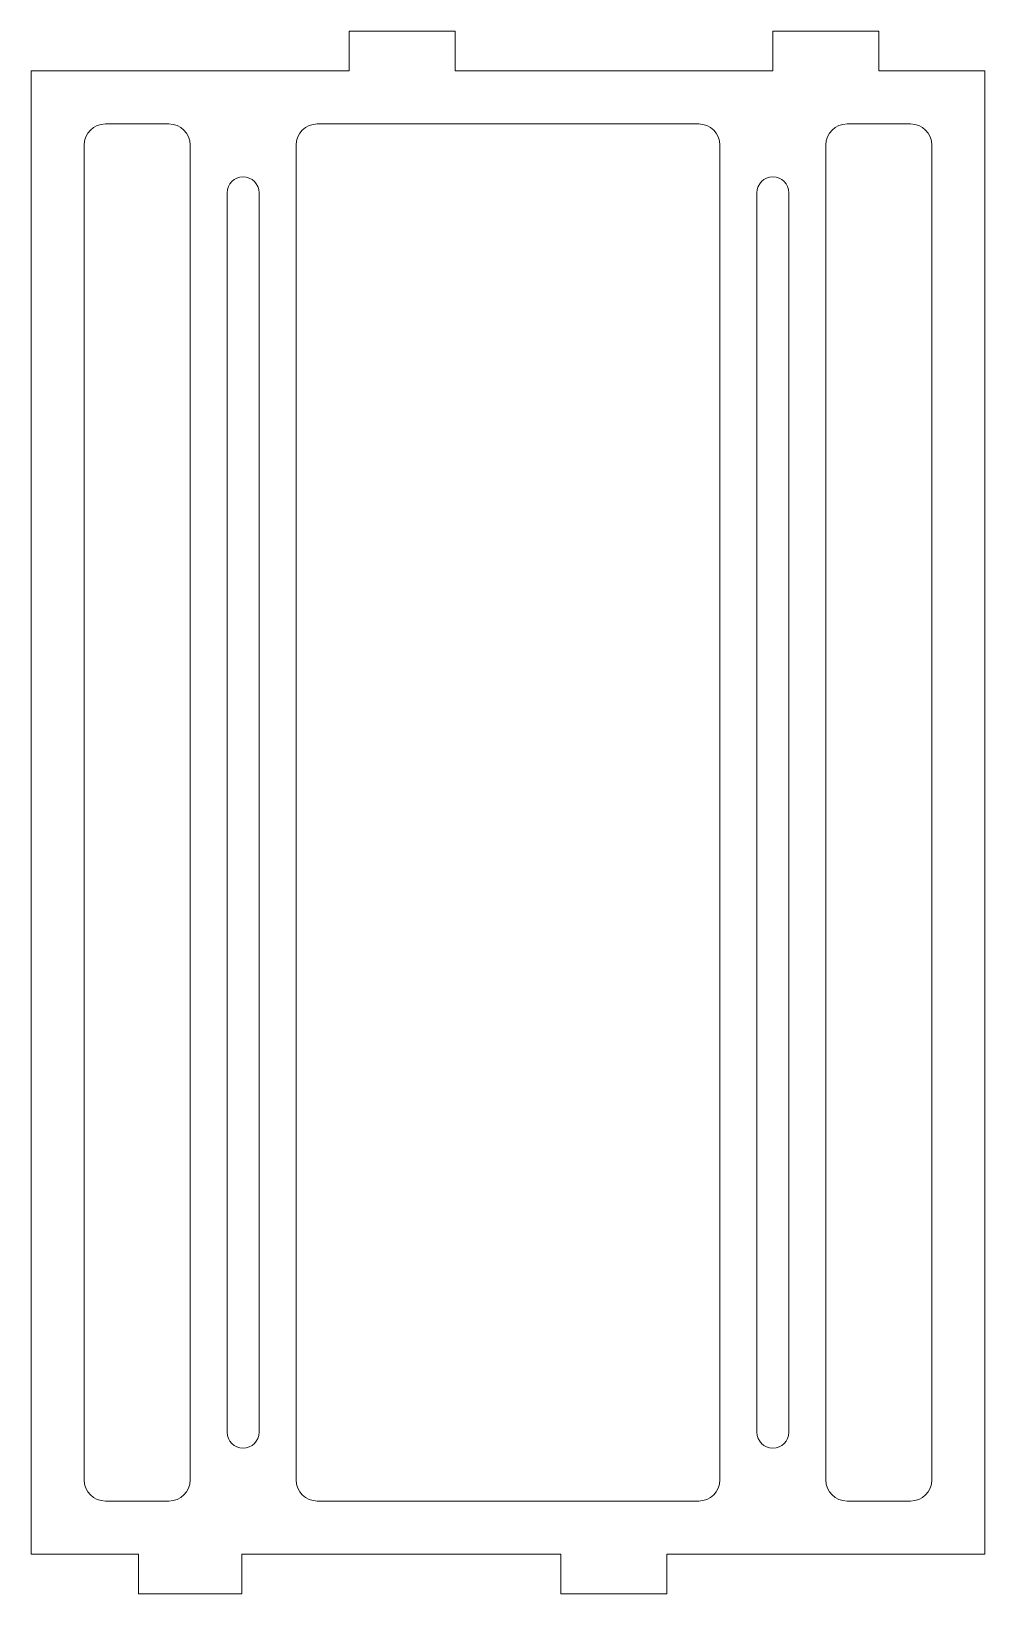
# Model space of a CAD drawing. Header units: inches. Extents: x 0.72 to 5.22, y 0.34 to 7.71.
import ezdxf

# ---------------------------------------------------------------- set-up
doc = ezdxf.new("R2010")
doc.units = ezdxf.units.IN
doc.header["$MEASUREMENT"] = 0

msp = doc.modelspace()

# ---------------------------------------------------------------- linework, layer by layer
at = {"color": 7, "linetype": 'Continuous', "lineweight": 15}
for p, q in [((2.2152, 7.7119), (2.2152, 7.5244)), ((2.2152, 7.7119), (2.7152, 7.7119)), ((2.7152, 7.7119), (2.7152, 7.5244)), ((4.2152, 7.7119), (4.2152, 7.5244)), ((4.2152, 7.7119), (4.7152, 7.7119)), ((4.7152, 7.7119), (4.7152, 7.5244)), ((2.2152, 7.5244), (0.7152, 7.5244)), ((0.7152, 7.5244), (0.7152, 0.5244)), ((4.2152, 7.5244), (2.7152, 7.5244)), ((5.2152, 7.5244), (4.7152, 7.5244)), ((5.2152, 0.5244), (5.2152, 7.5244)), ((1.3652, 7.2744), (1.0652, 7.2744)), ((3.8652, 7.2744), (2.0652, 7.2744)), ((4.8652, 7.2744), (4.5652, 7.2744)), ((0.9652, 7.1744), (0.9652, 0.8744)), ((1.4652, 7.1744), (1.4652, 0.8744)), ((1.9652, 0.8744), (1.9652, 7.1744)), ((3.9652, 7.1744), (3.9652, 0.8744)), ((4.4652, 0.8744), (4.4652, 7.1744)), ((4.9652, 0.8744), (4.9652, 7.1744)), ((1.6402, 6.9494), (1.6402, 1.0994)), ((1.7902, 1.0994), (1.7902, 6.9494)), ((4.1402, 6.9494), (4.1402, 1.0994)), ((4.2902, 1.0994), (4.2902, 6.9494)), ((1.0652, 0.7744), (1.3652, 0.7744)), ((2.0652, 0.7744), (3.8652, 0.7744)), ((4.5652, 0.7744), (4.8652, 0.7744)), ((0.7152, 0.5244), (1.2214, 0.5244)), ((1.2214, 0.3369), (1.2214, 0.5244)), ((1.7091, 0.3369), (1.7091, 0.5244)), ((1.7091, 0.5244), (3.2152, 0.5244)), ((3.2152, 0.3369), (3.2152, 0.5244)), ((3.7152, 0.5244), (5.2152, 0.5244)), ((3.7152, 0.3369), (3.7152, 0.5244)), ((1.7091, 0.3369), (1.2214, 0.3369)), ((3.7152, 0.3369), (3.2152, 0.3369))]:
    msp.add_line(p, q, dxfattribs=at)
for centre, radius, start, end in [((1.0652, 7.1744), 0.1, 90, 180), ((1.3652, 7.1744), 0.1, 0, 90), ((2.0652, 7.1744), 0.1, 90, 180), ((3.8652, 7.1744), 0.1, 0, 90), ((4.5652, 7.1744), 0.1, 90, 180), ((4.8652, 7.1744), 0.1, 0, 90), ((1.7152, 6.9494), 0.075, 90, 180), ((1.7152, 6.9494), 0.075, 360, 90), ((4.2152, 6.9494), 0.075, 90, 180), ((4.2152, 6.9494), 0.075, 360, 90), ((1.7152, 1.0994), 0.075, 180, 270), ((1.7152, 1.0994), 0.075, 270, 0), ((4.2152, 1.0994), 0.075, 180, 270), ((4.2152, 1.0994), 0.075, 270, 0), ((1.0652, 0.8744), 0.1, 180, 270), ((1.3652, 0.8744), 0.1, 270, 0), ((2.0652, 0.8744), 0.1, 180, 270), ((3.8652, 0.8744), 0.1, 270, 0), ((4.5652, 0.8744), 0.1, 180, 270), ((4.8652, 0.8744), 0.1, 270, 0)]:
    msp.add_arc(centre, radius, start, end, dxfattribs=at)

doc.saveas('drawing.dxf')
